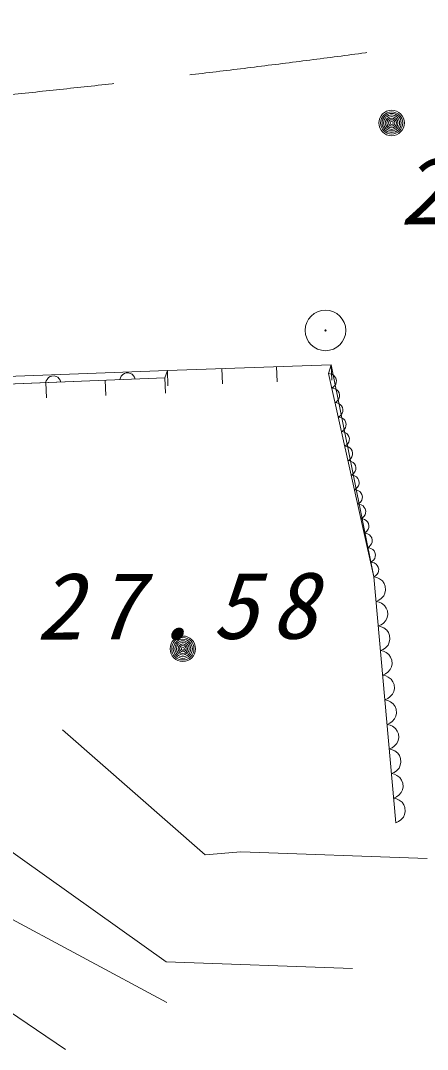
# Model space of a CAD drawing. Units: millimetres, scale not verified. Extents: x 39871 to 677802, y 19935 to 378772.
# Drawn here: x 215968 to 223924, y 250258 to 270378 of the extents above; entities that cross this region are included whole.
import ezdxf

# ---------------------------------------------------------------- set-up
doc = ezdxf.new("R2010")
doc.units = ezdxf.units.MM
doc.header["$LTSCALE"] = 996.768
doc.linetypes.add('CHAIN', pattern=[18.5, 12, -1.5, 3.5, -1.5])
doc.layers.add('S-SUV', color=7, linetype='Continuous', lineweight=13)
doc.styles.add('ＭＳ ゴシック', font='')
doc.styles.get('ＭＳ ゴシック').set_extended_font_data('MS Gothic')

msp = doc.modelspace()

# ---------------------------------------------------------------- linework, layer by layer
at = {"layer": 'S-SUV'}
for p, q in [((218838.8, 263535.3), (222042.3, 263647.4)), ((219906.6, 263572.7), (219917.1, 263273.8)), ((220974.5, 263610), (220984.9, 263311.2)), ((221986.8, 263474.8), (222042.3, 263647.4)), ((222042.3, 263647.4), (222879, 259501.4)), ((222042.3, 263647.4), (222052.8, 263348.6)), ((218838.8, 263535.3), (212919.3, 263316.4)), ((218786.8, 263391.6), (212974.3, 263155.7)), ((212974.3, 263155.7), (218786.8, 263391.6)), ((216485, 263361.8), (216512.1, 263395.8)), ((216512.1, 263395.8), (216544.2, 263415.1)), ((216544.2, 263415.1), (216578.9, 263426.9)), ((216578.9, 263426.9), (216625.2, 263428.8)), ((216625.2, 263428.8), (216660.7, 263419.8)), ((216660.7, 263419.8), (216694.3, 263403.2)), ((216694.3, 263403.2), (216724.8, 263371.5)), ((216724.8, 263371.5), (216743.9, 263343.1)), ((217910.9, 263356.1), (217921.4, 263390.9)), ((217921.4, 263390.9), (217938.2, 263420.8)), ((217938.2, 263420.8), (217965.2, 263454.8)), ((217965.2, 263454.8), (217997.3, 263474)), ((217997.3, 263474), (218032, 263485.9)), ((218032, 263485.9), (218078.3, 263487.8)), ((218078.3, 263487.8), (218113.9, 263478.8)), ((218113.9, 263478.8), (218147.5, 263462.2)), ((218147.5, 263462.2), (218177.9, 263430.5)), ((218177.9, 263430.5), (218197, 263402.1)), ((218197, 263402.1), (218209.6, 263368.2)), ((218786.8, 263391.6), (218838.8, 263535.3)), ((218786.8, 263391.6), (218798.9, 263092.8)), ((218838.8, 263535.3), (218849.2, 263236.4)), ((222879, 259501.4), (221986.8, 263474.8)), ((222022, 263470.8), (221986.8, 263474.8)), ((222879, 259501.4), (221986.8, 263474.8)), ((222053.4, 263460.6), (222022, 263470.8)), ((222090.8, 263440), (222053.4, 263460.6)), ((222114.8, 263412.6), (222090.8, 263440)), ((222133, 263381.6), (222114.8, 263412.6)), ((222142.8, 263337.6), (222133, 263381.6)), ((216457.7, 263297.1), (216468.3, 263331.9)), ((216461.8, 263297.2), (216473.9, 262998.5)), ((216468.3, 263331.9), (216485, 263361.8)), ((216743.9, 263343.1), (216756.5, 263309.2)), ((217624.3, 263344.4), (217636.4, 263045.6)), ((222050.6, 263191), (222080.8, 263208.9)), ((222085.8, 263186.9), (222050.6, 263191)), ((222080.8, 263208.9), (222104.7, 263232.2)), ((222117.1, 263176.8), (222085.8, 263186.9)), ((222104.7, 263232.2), (222129.7, 263266.9)), ((222154.5, 263156.2), (222117.1, 263176.8)), ((222129.7, 263266.9), (222139.7, 263301.9)), ((222139.7, 263301.9), (222142.8, 263337.6)), ((222178.6, 263128.8), (222154.5, 263156.2)), ((222168.4, 262948.4), (222193.4, 262983)), ((222196.7, 263097.8), (222178.6, 263128.8)), ((222193.4, 262983), (222203.4, 263018.1)), ((222206.6, 263053.8), (222196.7, 263097.8)), ((222203.4, 263018.1), (222206.6, 263053.8)), ((222114.3, 262907.1), (222144.5, 262925.1)), ((222149.5, 262903.1), (222114.3, 262907.1)), ((222144.5, 262925.1), (222168.4, 262948.4)), ((222180.8, 262893), (222149.5, 262903.1)), ((222218.2, 262872.4), (222180.8, 262893)), ((222242.3, 262845), (222218.2, 262872.4)), ((222260.4, 262814), (222242.3, 262845)), ((222270.3, 262770), (222260.4, 262814)), ((222267.1, 262734.3), (222270.3, 262770)), ((222178, 262623.3), (222208.3, 262641.3)), ((222213.2, 262619.3), (222178, 262623.3)), ((222208.3, 262641.3), (222232.1, 262664.5)), ((222244.5, 262609.2), (222213.2, 262619.3)), ((222232.1, 262664.5), (222257.1, 262699.2)), ((222282, 262588.5), (222244.5, 262609.2)), ((222257.1, 262699.2), (222267.1, 262734.3)), ((222306, 262561.1), (222282, 262588.5)), ((222324.1, 262530.2), (222306, 262561.1)), ((222272, 262357.5), (222295.8, 262380.7)), ((222295.8, 262380.7), (222320.8, 262415.4)), ((222320.8, 262415.4), (222330.9, 262450.5)), ((222334, 262486.2), (222324.1, 262530.2)), ((222330.9, 262450.5), (222334, 262486.2)), ((222241.7, 262339.5), (222272, 262357.5)), ((222276.9, 262335.5), (222241.7, 262339.5)), ((222308.3, 262325.4), (222276.9, 262335.5)), ((222345.7, 262304.7), (222308.3, 262325.4)), ((222369.7, 262277.3), (222345.7, 262304.7)), ((222387.9, 262246.4), (222369.7, 262277.3)), ((222384.6, 262131.6), (222394.6, 262166.6)), ((222397.7, 262202.4), (222387.9, 262246.4)), ((222394.6, 262166.6), (222397.7, 262202.4)), ((222305.5, 262055.7), (222335.7, 262073.7)), ((222340.7, 262051.7), (222305.5, 262055.7)), ((222335.7, 262073.7), (222359.6, 262096.9)), ((222372, 262041.6), (222340.7, 262051.7)), ((222359.6, 262096.9), (222384.6, 262131.6)), ((222409.4, 262020.9), (222372, 262041.6)), ((222433.5, 261993.5), (222409.4, 262020.9)), ((222451.6, 261962.6), (222433.5, 261993.5)), ((222461.5, 261918.6), (222451.6, 261962.6)), ((222369.2, 261771.9), (222399.4, 261789.9)), ((222404.4, 261767.9), (222369.2, 261771.9)), ((222399.4, 261789.9), (222423.3, 261813.1)), ((222435.7, 261757.8), (222404.4, 261767.9)), ((222423.3, 261813.1), (222448.3, 261847.8)), ((222473.2, 261737.1), (222435.7, 261757.8)), ((222448.3, 261847.8), (222458.3, 261882.8)), ((222458.3, 261882.8), (222461.5, 261918.6)), ((222497.2, 261709.7), (222473.2, 261737.1)), ((222487, 261529.3), (222512, 261564)), ((222515.3, 261678.7), (222497.2, 261709.7)), ((222512, 261564), (222522, 261599)), ((222525.2, 261634.7), (222515.3, 261678.7)), ((222522, 261599), (222525.2, 261634.7)), ((222432.9, 261488.1), (222463.2, 261506)), ((222468.1, 261484), (222432.9, 261488.1)), ((222463.2, 261506), (222487, 261529.3)), ((222499.4, 261473.9), (222468.1, 261484)), ((222536.9, 261453.3), (222499.4, 261473.9)), ((222560.9, 261425.9), (222536.9, 261453.3)), ((222579, 261394.9), (222560.9, 261425.9)), ((222588.9, 261350.9), (222579, 261394.9)), ((222496.6, 261204.3), (222526.9, 261222.2)), ((222531.8, 261200.2), (222496.6, 261204.3)), ((222526.9, 261222.2), (222550.7, 261245.5)), ((222563.2, 261190.1), (222531.8, 261200.2)), ((222550.7, 261245.5), (222575.8, 261280.1)), ((222600.6, 261169.5), (222563.2, 261190.1)), ((222575.8, 261280.1), (222585.8, 261315.2)), ((222585.8, 261315.2), (222588.9, 261350.9)), ((222624.6, 261142.1), (222600.6, 261169.5)), ((222590.6, 260938.4), (222614.5, 260961.6)), ((222614.5, 260961.6), (222639.5, 260996.3)), ((222642.8, 261111.1), (222624.6, 261142.1)), ((222639.5, 260996.3), (222649.5, 261031.4)), ((222652.7, 261067.1), (222642.8, 261111.1)), ((222649.5, 261031.4), (222652.7, 261067.1)), ((222560.4, 260920.4), (222590.6, 260938.4)), ((222595.6, 260916.4), (222560.4, 260920.4)), ((222626.9, 260906.3), (222595.6, 260916.4)), ((222664.3, 260885.6), (222626.9, 260906.3)), ((222688.4, 260858.2), (222664.3, 260885.6)), ((222706.5, 260827.3), (222688.4, 260858.2)), ((222716.4, 260783.3), (222706.5, 260827.3)), ((222713.2, 260747.6), (222716.4, 260783.3)), ((222624.1, 260636.6), (222654.4, 260654.6)), ((222659.3, 260632.6), (222624.1, 260636.6)), ((222654.4, 260654.6), (222678.2, 260677.8)), ((222690.6, 260622.5), (222659.3, 260632.6)), ((222678.2, 260677.8), (222703.2, 260712.5)), ((222728.1, 260601.8), (222690.6, 260622.5)), ((222703.2, 260712.5), (222713.2, 260747.6)), ((222752.1, 260574.4), (222728.1, 260601.8)), ((222770.2, 260543.5), (222752.1, 260574.4)), ((222687.8, 260352.8), (222718.1, 260370.8)), ((222723, 260348.8), (222687.8, 260352.8)), ((222718.1, 260370.8), (222741.9, 260394)), ((222754.4, 260338.7), (222723, 260348.8)), ((222741.9, 260394), (222766.9, 260428.7)), ((222766.9, 260428.7), (222777, 260463.7)), ((222780.1, 260499.5), (222770.2, 260543.5)), ((222777, 260463.7), (222780.1, 260499.5)), ((222791.8, 260318), (222754.4, 260338.7)), ((222815.8, 260290.6), (222791.8, 260318)), ((222834, 260259.7), (222815.8, 260290.6)), ((222830.7, 260144.9), (222840.7, 260179.9)), ((222843.8, 260215.7), (222834, 260259.7)), ((222840.7, 260179.9), (222843.8, 260215.7)), ((222751.6, 260069), (222781.8, 260087)), ((222786.7, 260065), (222751.6, 260069)), ((222781.8, 260087), (222805.7, 260110.2)), ((222818.1, 260054.9), (222786.7, 260065)), ((222805.7, 260110.2), (222830.7, 260144.9)), ((222855.5, 260034.2), (222818.1, 260054.9)), ((222879.5, 260006.8), (222855.5, 260034.2)), ((222897.7, 259975.8), (222879.5, 260006.8)), ((222907.6, 259931.8), (222897.7, 259975.8)), ((222815.3, 259785.2), (222845.5, 259803.1)), ((222850.5, 259781.1), (222815.3, 259785.2)), ((222845.5, 259803.1), (222869.4, 259826.4)), ((222881.8, 259771), (222850.5, 259781.1)), ((222869.4, 259826.4), (222894.4, 259861.1)), ((222919.2, 259750.4), (222881.8, 259771)), ((222894.4, 259861.1), (222904.4, 259896.1)), ((222904.4, 259896.1), (222907.6, 259931.8)), ((222943.3, 259723), (222919.2, 259750.4)), ((222909.3, 259519.3), (222933.1, 259542.6)), ((222933.1, 259542.6), (222958.1, 259577.3)), ((222961.4, 259692), (222943.3, 259723)), ((222958.1, 259577.3), (222968.1, 259612.3)), ((222971.3, 259648), (222961.4, 259692)), ((222968.1, 259612.3), (222971.3, 259648)), ((222879, 259501.4), (222909.3, 259519.3)), ((223307.1, 254691), (222879, 259501.4)), ((222936, 259487), (222879, 259501.4)), ((223307.1, 254691), (222879, 259501.4)), ((222985.4, 259463.6), (222936, 259487)), ((223042.5, 259421.4), (222985.4, 259463.6)), ((223076.1, 259371), (223042.5, 259421.4)), ((223099.1, 259316.1), (223076.1, 259371)), ((223068.6, 259127.9), (223092.8, 259183.4)), ((223092.8, 259183.4), (223105.8, 259241.5)), ((223105.8, 259241.5), (223099.1, 259316.1)), ((222921.8, 259020.3), (222975.5, 259043.3)), ((222978.8, 259006), (222921.8, 259020.3)), ((222975.5, 259043.3), (223019.9, 259076.3)), ((223028.2, 258982.5), (222978.8, 259006)), ((223019.9, 259076.3), (223068.6, 259127.9)), ((223085.3, 258940.3), (223028.2, 258982.5)), ((223118.9, 258890), (223085.3, 258940.3)), ((223141.9, 258835.1), (223118.9, 258890)), ((223135.6, 258702.4), (223148.6, 258760.5)), ((223148.6, 258760.5), (223141.9, 258835.1)), ((222964.6, 258539.3), (223018.3, 258562.3)), ((223021.7, 258525), (222964.6, 258539.3)), ((223018.3, 258562.3), (223062.7, 258595.3)), ((223062.7, 258595.3), (223111.4, 258646.9)), ((223111.4, 258646.9), (223135.6, 258702.4)), ((223071, 258501.5), (223021.7, 258525)), ((223128.1, 258459.3), (223071, 258501.5)), ((223161.7, 258409), (223128.1, 258459.3)), ((223184.7, 258354), (223161.7, 258409)), ((223191.4, 258279.5), (223184.7, 258354)), ((223105.5, 258114.3), (223154.2, 258165.9)), ((223154.2, 258165.9), (223178.4, 258221.4)), ((223178.4, 258221.4), (223191.4, 258279.5)), ((223007.4, 258058.3), (223061.1, 258081.2)), ((223064.5, 258043.9), (223007.4, 258058.3)), ((223061.1, 258081.2), (223105.5, 258114.3)), ((223113.8, 258020.5), (223064.5, 258043.9)), ((223170.9, 257978.3), (223113.8, 258020.5)), ((223204.5, 257927.9), (223170.9, 257978.3)), ((223197, 257684.8), (223221.2, 257740.3)), ((223227.5, 257873), (223204.5, 257927.9)), ((223221.2, 257740.3), (223234.2, 257798.4)), ((223234.2, 257798.4), (223227.5, 257873)), ((223050.2, 257577.2), (223103.9, 257600.2)), ((223107.3, 257562.9), (223050.2, 257577.2)), ((223103.9, 257600.2), (223148.3, 257633.2)), ((223156.6, 257539.4), (223107.3, 257562.9)), ((223148.3, 257633.2), (223197, 257684.8)), ((223213.7, 257497.2), (223156.6, 257539.4)), ((223247.3, 257446.9), (223213.7, 257497.2)), ((223270.4, 257392), (223247.3, 257446.9)), ((223277, 257317.4), (223270.4, 257392)), ((223146.8, 257119.2), (223191.1, 257152.2)), ((223191.1, 257152.2), (223239.8, 257203.8)), ((223239.8, 257203.8), (223264, 257259.3)), ((223264, 257259.3), (223277, 257317.4)), ((223093, 257096.2), (223146.8, 257119.2)), ((223150.1, 257081.9), (223093, 257096.2)), ((223199.4, 257058.4), (223150.1, 257081.9)), ((223256.5, 257016.2), (223199.4, 257058.4)), ((223290.1, 256965.9), (223256.5, 257016.2)), ((223313.2, 256910.9), (223290.1, 256965.9)), ((223282.6, 256722.8), (223306.8, 256778.3)), ((223306.8, 256778.3), (223319.8, 256836.4)), ((223319.8, 256836.4), (223313.2, 256910.9)), ((223135.8, 256615.2), (223189.6, 256638.1)), ((223192.9, 256600.9), (223135.8, 256615.2)), ((223189.6, 256638.1), (223233.9, 256671.2)), ((223242.2, 256577.4), (223192.9, 256600.9)), ((223233.9, 256671.2), (223282.6, 256722.8)), ((223299.3, 256535.2), (223242.2, 256577.4)), ((223332.9, 256484.8), (223299.3, 256535.2)), ((216787.6, 256508.5), (219577.8, 254060.6)), ((223356, 256429.9), (223332.9, 256484.8)), ((223349.6, 256297.2), (223362.6, 256355.4)), ((223362.6, 256355.4), (223356, 256429.9)), ((223178.7, 256134.1), (223232.4, 256157.1)), ((223235.7, 256119.8), (223178.7, 256134.1)), ((223232.4, 256157.1), (223276.7, 256190.1)), ((223276.7, 256190.1), (223325.4, 256241.7)), ((223325.4, 256241.7), (223349.6, 256297.2)), ((223285, 256096.3), (223235.7, 256119.8)), ((223342.1, 256054.1), (223285, 256096.3)), ((223375.7, 256003.8), (223342.1, 256054.1)), ((223398.8, 255948.9), (223375.7, 256003.8)), ((223405.4, 255874.3), (223398.8, 255948.9)), ((223319.5, 255709.1), (223368.2, 255760.7)), ((223368.2, 255760.7), (223392.4, 255816.2)), ((223392.4, 255816.2), (223405.4, 255874.3)), ((223221.5, 255653.1), (223275.2, 255676.1)), ((223278.5, 255638.8), (223221.5, 255653.1)), ((223275.2, 255676.1), (223319.5, 255709.1)), ((223327.9, 255615.3), (223278.5, 255638.8)), ((223384.9, 255573.1), (223327.9, 255615.3)), ((223418.5, 255522.8), (223384.9, 255573.1)), ((223441.6, 255467.9), (223418.5, 255522.8)), ((223411.1, 255279.7), (223435.2, 255335.2)), ((223435.2, 255335.2), (223448.2, 255393.3)), ((223448.2, 255393.3), (223441.6, 255467.9)), ((223264.3, 255172.1), (223318, 255195)), ((223321.3, 255157.8), (223264.3, 255172.1)), ((223318, 255195), (223362.3, 255228.1)), ((223370.7, 255134.3), (223321.3, 255157.8)), ((223362.3, 255228.1), (223411.1, 255279.7)), ((223427.7, 255092.1), (223370.7, 255134.3)), ((223461.3, 255041.7), (223427.7, 255092.1)), ((223484.4, 254986.8), (223461.3, 255041.7)), ((223491, 254912.3), (223484.4, 254986.8)), ((223307.1, 254691), (223360.8, 254714)), ((223360.8, 254714), (223405.1, 254747)), ((223405.1, 254747), (223453.9, 254798.7)), ((223453.9, 254798.7), (223478, 254854.1)), ((223478, 254854.1), (223491, 254912.3)), ((218815.9, 251968), (215208.3, 254534.9)), ((219577.8, 254060.6), (220277, 254122.6)), ((220277, 254122.6), (223917, 253994.1)), ((215458.6, 252987.9), (218830.5, 251176)), ((216846.7, 250258.1), (213616.1, 252443.5)), ((218815.9, 251968), (222455.9, 251839.5))]:
    msp.add_line(p, q, dxfattribs=at)
for centre, radius in [((223223.6, 268375.4), 249.2), ((223223.6, 268375.4), 218), ((223223.6, 268375.4), 186.9), ((223223.6, 268375.4), 155.8), ((223223.6, 268375.4), 124.6), ((223223.6, 268375.4), 93.5), ((223223.8, 268376.6), 62.3), ((223223.6, 268375.4), 31.1), ((221930.3, 264318.6), 396.7), ((221930.3, 264318.6), 12), ((219140.7, 258092.9), 249.2), ((219140.7, 258092.9), 218), ((219140.7, 258092.9), 186.9), ((219140.7, 258092.9), 155.8), ((219140.7, 258092.9), 124.6), ((219140.7, 258092.9), 93.5), ((219140.8, 258094.2), 62.3), ((219140.7, 258092.9), 31.1)]:
    msp.add_circle(centre, radius, dxfattribs=at)
at = {"layer": 'S-SUV', "linetype": 'CHAIN'}
msp.add_arc((192413.4, 496993.5), 229256.7, 264.14983, 281.64677, dxfattribs=at)

# ---------------------------------------------------------------- texts
at = {"layer": 'S-SUV', "char_height": 1315, "attachment_point": 7, "rotation": 0.2, "style": 'ＭＳ ゴシック'}
for s, insert in [('\\T1.28;\\Q15;26.23', (223385.3, 266367.8)), ('\\T1.28;\\Q15;27.58', (216273.7, 258250.4))]:
    msp.add_mtext(s, dxfattribs=dict(at, insert=insert))

doc.saveas('drawing.dxf')
